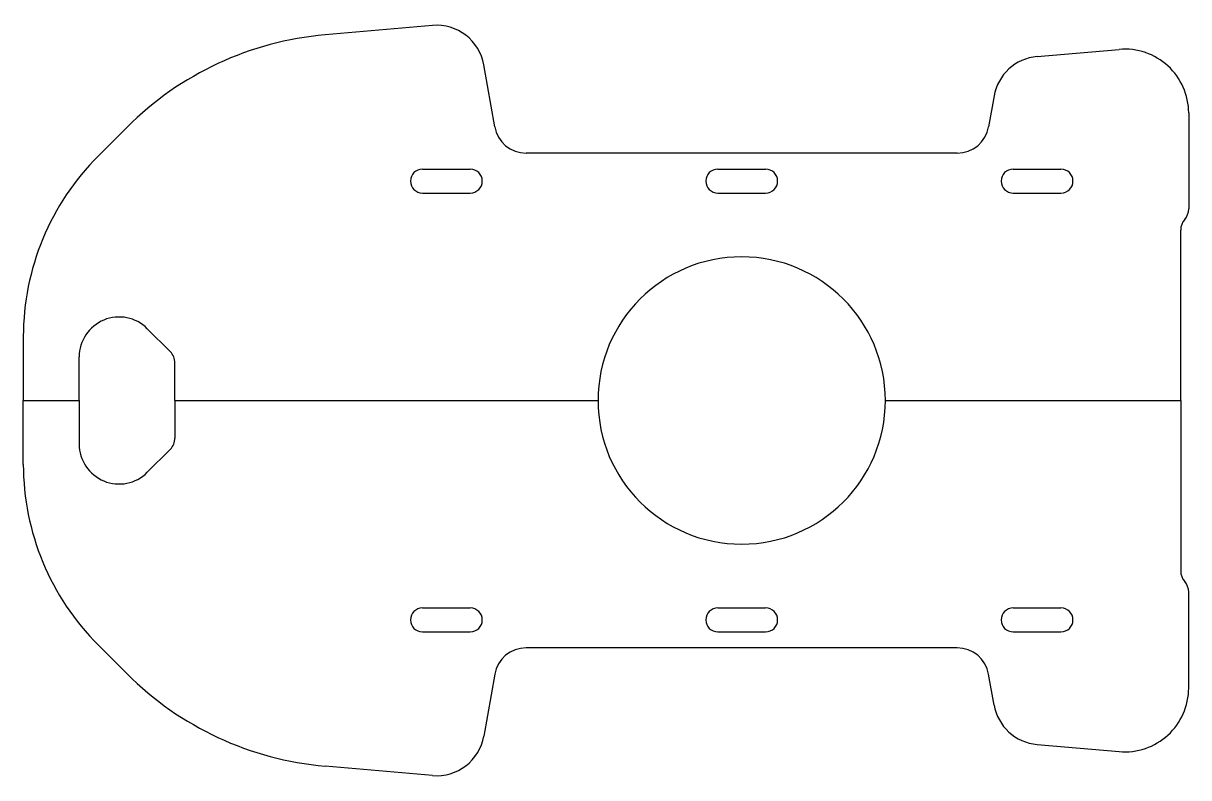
# Model space of a CAD drawing. Extents: x -45 to 28, y -23.6 to 23.6.
import ezdxf

# ---------------------------------------------------------------- set-up
doc = ezdxf.new("R2010")
doc.units = 0
doc.layers.get('0').update_dxf_attribs({"linetype": 'continuous'})

# ---------------------------------------------------------------- blocks, each defined once
blk = doc.blocks.new('POCKET001')
at = {"color": 0}
for p, q in [((-19.37, 23.5), (-26.099, 22.911)), ((18.503, 21.55), (23.651, 22)), ((-15.47, 17.153), (-16.154, 21.032)), ((15.81, 19.082), (15.47, 17.153)), ((28, 18.015), (28, 12)), ((-40.314, 15.314), (-38.498, 17.13)), ((13.5, 15.5), (-13.5, 15.5)), ((-20, 14.5), (-17, 14.5)), ((-1.5, 14.5), (1.5, 14.5)), ((17, 14.5), (20, 14.5)), ((-20, 13), (-17, 13)), ((-1.5, 13), (1.5, 13)), ((17, 13), (20, 13)), ((27.5, 0), (27.5, 10.677)), ((-35.793, 3.061), (-37.232, 4.5)), ((-45, 4), (-45, 0)), ((-41.5, 0), (-41.5, 2.732)), ((-35.5, 0), (-35.5, 2.354)), ((-45, 0), (-41.5, 0)), ((-45, -4), (-45, 0)), ((-41.5, 0), (-41.5, -2.732)), ((-35.5, 0), (-9, 0)), ((9, 0), (27.5, 0)), ((27.5, 0), (27.5, -10.677)), ((-35.5, 0), (-35.5, -2.354)), ((-35.793, -3.061), (-37.232, -4.5)), ((28, -18.015), (28, -12)), ((-20, -13), (-17, -13)), ((-1.5, -13), (1.5, -13)), ((17, -13), (20, -13)), ((-20, -14.5), (-17, -14.5)), ((-1.5, -14.5), (1.5, -14.5)), ((17, -14.5), (20, -14.5)), ((-40.314, -15.314), (-38.498, -17.13)), ((13.5, -15.5), (-13.5, -15.5)), ((-15.47, -17.153), (-16.154, -21.032)), ((15.81, -19.082), (15.47, -17.153)), ((18.503, -21.55), (23.651, -22)), ((-19.37, -23.5), (-26.099, -22.911))]:
    blk.add_line(p, q, dxfattribs=at)
for centre, radius, start, end in [((-19.108, 20.511), 3, 10, 95), ((-24.356, 2.987), 20, 95, 135), ((24, 18.015), 4, 0, 95), ((18.764, 18.561), 3, 95, 170), ((-13.5, 17.5), 2, -170, -90), ((13.5, 17.5), 2, -90, -10), ((-29, 4), 16, 135, 180), ((-20, 13.75), 0.75, 90, -90), ((-17, 13.75), 0.75, -90, 90), ((-1.5, 13.75), 0.75, 90, -90), ((1.5, 13.75), 0.75, -90, 90), ((17, 13.75), 0.75, 90, -90), ((20, 13.75), 0.75, -90, 90), ((27, 12), 1, -41.40962, 0), ((28.5, 10.677), 1, 138.59038, -180), ((0, 0), 9, 0, 180), ((-39, 2.732), 2.5, 45, -180), ((-36.5, 2.354), 1, 0, 45), ((0, 0), 9, 180, 0), ((-39, -2.732), 2.5, -180, -45), ((-36.5, -2.354), 1, -45, 0), ((-29, -4), 16, -180, -135), ((28.5, -10.677), 1, -180, -138.59038), ((27, -12), 1, 0, 41.40962), ((-20, -13.75), 0.75, 90, -90), ((-17, -13.75), 0.75, -90, 90), ((-1.5, -13.75), 0.75, 90, -90), ((1.5, -13.75), 0.75, -90, 90), ((17, -13.75), 0.75, 90, -90), ((20, -13.75), 0.75, -90, 90), ((-13.5, -17.5), 2, 90, 170), ((13.5, -17.5), 2, 10, 90), ((-24.356, -2.987), 20, -135, -95), ((24, -18.015), 4, -95, 0), ((18.764, -18.561), 3, -170, -95), ((-19.108, -20.511), 3, -95, -10)]:
    blk.add_arc(centre, radius, start, end, dxfattribs=at)

msp = doc.modelspace()

# ---------------------------------------------------------------- block references
at = {"color": 0}
msp.add_blockref('POCKET001', (0, 0), dxfattribs=at)

doc.saveas('drawing.dxf')
